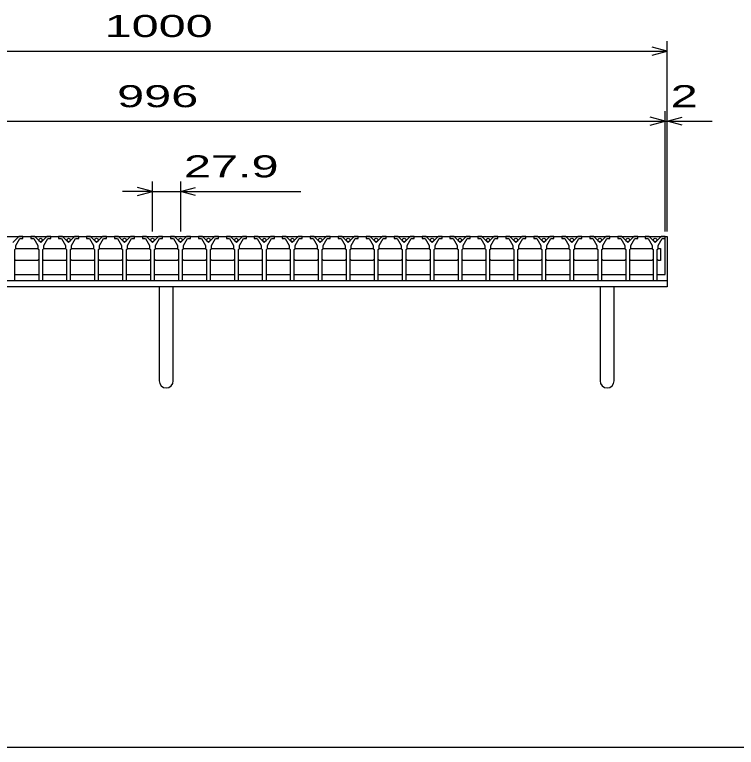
# Model space of a CAD drawing. Units: millimetres, scale not verified. Extents: x -1820 to 1731, y -1282 to 1054.
# Drawn here: x -1072 to -352, y -1146 to -416 of the extents above; entities that cross this region are included whole.
import ezdxf
from ezdxf.enums import TextEntityAlignment as Align

# ---------------------------------------------------------------- set-up
doc = ezdxf.new("R2010")
doc.units = ezdxf.units.MM
doc.header["$LTSCALE"] = 10
for name, color, linetype, lineweight in [('0_2', 150, 'Continuous', 25), ('16', 3, 'Continuous', 25), ('19', 6, 'Continuous', 25), ('22', 2, 'Continuous', 25)]:
    doc.layers.add(name, color=color, linetype=linetype, lineweight=lineweight)
doc.styles.add('ベクトル', font='')
doc.styles.get('ベクトル').set_extended_font_data('ベクトル')

msp = doc.modelspace()

# ---------------------------------------------------------------- linework, layer by layer
at = {"layer": '0_2'}
msp.add_line((1731, -1146.5), (-1729, -1146.5), dxfattribs=at)
at = {"layer": '16'}
for p, q in [((-1419, -637), (-423, -637)), ((-1068.2, -637), (-1074.2, -643)), ((-1071.2, -646), (-1067.2, -639)), ((-1064.2, -637), (-1068.2, -637)), ((-1067.2, -639), (-1064.2, -639)), ((-1064.2, -639), (-1064.2, -637)), ((-1056.3, -637), (-1056.3, -639)), ((-1052.3, -637), (-1056.3, -637)), ((-1056.3, -639), (-1053.3, -639)), ((-1053.3, -639), (-1049.3, -646)), ((-1046.3, -643), (-1052.3, -637)), ((-1040.3, -637), (-1046.3, -643)), ((-1043.3, -646), (-1039.3, -639)), ((-1036.3, -637), (-1040.3, -637)), ((-1039.3, -639), (-1036.3, -639)), ((-1036.3, -639), (-1036.3, -637)), ((-1028.4, -637), (-1028.4, -639)), ((-1024.4, -637), (-1028.4, -637)), ((-1028.4, -639), (-1025.4, -639)), ((-1025.4, -639), (-1021.4, -646)), ((-1018.4, -643), (-1024.4, -637)), ((-1012.4, -637), (-1018.4, -643)), ((-1015.4, -646), (-1011.4, -639)), ((-1008.4, -637), (-1012.4, -637)), ((-1011.4, -639), (-1008.4, -639)), ((-1008.4, -639), (-1008.4, -637)), ((-1000.5, -637), (-1000.5, -639)), ((-996.5, -637), (-1000.5, -637)), ((-1000.5, -639), (-997.5, -639)), ((-997.5, -639), (-993.5, -646)), ((-990.5, -643), (-996.5, -637)), ((-984.5, -637), (-990.5, -643)), ((-987.5, -646), (-983.5, -639)), ((-980.5, -637), (-984.5, -637)), ((-983.5, -639), (-980.5, -639)), ((-980.5, -639), (-980.5, -637)), ((-972.6, -637), (-972.6, -639)), ((-968.6, -637), (-972.6, -637)), ((-972.6, -639), (-969.6, -639)), ((-969.6, -639), (-965.6, -646)), ((-962.6, -643), (-968.6, -637)), ((-956.6, -637), (-962.6, -643)), ((-959.6, -646), (-955.6, -639)), ((-952.6, -637), (-956.6, -637)), ((-955.6, -639), (-952.6, -639)), ((-952.6, -639), (-952.6, -637)), ((-944.7, -637), (-944.7, -639)), ((-940.7, -637), (-944.7, -637)), ((-944.7, -639), (-941.7, -639)), ((-941.7, -639), (-937.7, -646)), ((-934.7, -643), (-940.7, -637)), ((-928.7, -637), (-934.7, -643)), ((-931.7, -646), (-927.7, -639)), ((-924.7, -637), (-928.7, -637)), ((-927.7, -639), (-924.7, -639)), ((-924.7, -639), (-924.7, -637)), ((-916.8, -637), (-916.8, -639)), ((-912.8, -637), (-916.8, -637)), ((-916.8, -639), (-913.8, -639)), ((-913.8, -639), (-909.8, -646)), ((-906.8, -643), (-912.8, -637)), ((-900.8, -637), (-906.8, -643)), ((-903.8, -646), (-899.8, -639)), ((-896.8, -637), (-900.8, -637)), ((-899.8, -639), (-896.8, -639)), ((-896.8, -639), (-896.8, -637)), ((-888.9, -637), (-888.9, -639)), ((-884.9, -637), (-888.9, -637)), ((-888.9, -639), (-885.9, -639)), ((-885.9, -639), (-881.9, -646)), ((-878.9, -643), (-884.9, -637)), ((-872.9, -637), (-878.9, -643)), ((-875.9, -646), (-871.9, -639)), ((-868.9, -637), (-872.9, -637)), ((-871.9, -639), (-868.9, -639)), ((-868.9, -639), (-868.9, -637)), ((-861, -637), (-861, -639)), ((-857, -637), (-861, -637)), ((-861, -639), (-858, -639)), ((-858, -639), (-854, -646)), ((-851, -643), (-857, -637)), ((-845, -637), (-851, -643)), ((-848, -646), (-844, -639)), ((-841, -637), (-845, -637)), ((-844, -639), (-841, -639)), ((-841, -639), (-841, -637)), ((-833.1, -637), (-833.1, -639)), ((-829.1, -637), (-833.1, -637)), ((-833.1, -639), (-830.1, -639)), ((-830.1, -639), (-826.1, -646)), ((-823.1, -643), (-829.1, -637)), ((-817.1, -637), (-823.1, -643)), ((-820.1, -646), (-816.1, -639)), ((-813.1, -637), (-817.1, -637)), ((-816.1, -639), (-813.1, -639)), ((-813.1, -639), (-813.1, -637)), ((-805.2, -637), (-805.2, -639)), ((-801.2, -637), (-805.2, -637)), ((-805.2, -639), (-802.2, -639)), ((-802.2, -639), (-798.2, -646)), ((-795.2, -643), (-801.2, -637)), ((-789.2, -637), (-795.2, -643)), ((-792.2, -646), (-788.2, -639)), ((-785.2, -637), (-789.2, -637)), ((-788.2, -639), (-785.2, -639)), ((-785.2, -639), (-785.2, -637)), ((-777.3, -637), (-777.3, -639)), ((-773.3, -637), (-777.3, -637)), ((-777.3, -639), (-774.3, -639)), ((-774.3, -639), (-770.3, -646)), ((-767.3, -643), (-773.3, -637)), ((-761.3, -637), (-767.3, -643)), ((-764.3, -646), (-760.3, -639)), ((-757.3, -637), (-761.3, -637)), ((-760.3, -639), (-757.3, -639)), ((-757.3, -639), (-757.3, -637)), ((-749.4, -637), (-749.4, -639)), ((-745.4, -637), (-749.4, -637)), ((-749.4, -639), (-746.4, -639)), ((-746.4, -639), (-742.4, -646)), ((-739.4, -643), (-745.4, -637)), ((-733.4, -637), (-739.4, -643)), ((-736.4, -646), (-732.4, -639)), ((-729.4, -637), (-733.4, -637)), ((-732.4, -639), (-729.4, -639)), ((-729.4, -639), (-729.4, -637)), ((-721.5, -637), (-721.5, -639)), ((-717.5, -637), (-721.5, -637)), ((-721.5, -639), (-718.5, -639)), ((-718.5, -639), (-714.5, -646)), ((-711.5, -643), (-717.5, -637)), ((-705.5, -637), (-711.5, -643)), ((-708.5, -646), (-704.5, -639)), ((-701.5, -637), (-705.5, -637)), ((-704.5, -639), (-701.5, -639)), ((-701.5, -639), (-701.5, -637)), ((-693.6, -637), (-693.6, -639)), ((-689.6, -637), (-693.6, -637)), ((-693.6, -639), (-690.6, -639)), ((-690.6, -639), (-686.6, -646)), ((-683.6, -643), (-689.6, -637)), ((-677.6, -637), (-683.6, -643)), ((-680.6, -646), (-676.6, -639)), ((-673.6, -637), (-677.6, -637)), ((-676.6, -639), (-673.6, -639)), ((-673.6, -639), (-673.6, -637)), ((-665.7, -637), (-665.7, -639)), ((-661.7, -637), (-665.7, -637)), ((-665.7, -639), (-662.7, -639)), ((-662.7, -639), (-658.7, -646)), ((-655.7, -643), (-661.7, -637)), ((-649.7, -637), (-655.7, -643)), ((-652.7, -646), (-648.7, -639)), ((-645.7, -637), (-649.7, -637)), ((-648.7, -639), (-645.7, -639)), ((-645.7, -639), (-645.7, -637)), ((-637.8, -637), (-637.8, -639)), ((-633.8, -637), (-637.8, -637)), ((-637.8, -639), (-634.8, -639)), ((-634.8, -639), (-630.8, -646)), ((-627.8, -643), (-633.8, -637)), ((-621.8, -637), (-627.8, -643)), ((-624.8, -646), (-620.8, -639)), ((-617.8, -637), (-621.8, -637)), ((-620.8, -639), (-617.8, -639)), ((-617.8, -639), (-617.8, -637)), ((-609.9, -637), (-609.9, -639)), ((-605.9, -637), (-609.9, -637)), ((-609.9, -639), (-606.9, -639)), ((-606.9, -639), (-602.9, -646)), ((-599.9, -643), (-605.9, -637)), ((-593.9, -637), (-599.9, -643)), ((-596.9, -646), (-592.9, -639)), ((-589.9, -637), (-593.9, -637)), ((-592.9, -639), (-589.9, -639)), ((-589.9, -639), (-589.9, -637)), ((-582, -637), (-582, -639)), ((-578, -637), (-582, -637)), ((-582, -639), (-579, -639)), ((-579, -639), (-575, -646)), ((-572, -643), (-578, -637)), ((-566, -637), (-572, -643)), ((-569, -646), (-565, -639)), ((-562, -637), (-566, -637)), ((-565, -639), (-562, -639)), ((-562, -639), (-562, -637)), ((-554.1, -637), (-554.1, -639)), ((-550.1, -637), (-554.1, -637)), ((-554.1, -639), (-551.1, -639)), ((-551.1, -639), (-547.1, -646)), ((-544.1, -643), (-550.1, -637)), ((-538.1, -637), (-544.1, -643)), ((-541.1, -646), (-537.1, -639)), ((-534.1, -637), (-538.1, -637)), ((-537.1, -639), (-534.1, -639)), ((-534.1, -639), (-534.1, -637)), ((-526.2, -637), (-526.2, -639)), ((-522.2, -637), (-526.2, -637)), ((-526.2, -639), (-523.2, -639)), ((-523.2, -639), (-519.2, -646)), ((-516.2, -643), (-522.2, -637)), ((-510.2, -637), (-516.2, -643)), ((-513.2, -646), (-509.2, -639)), ((-506.2, -637), (-510.2, -637)), ((-509.2, -639), (-506.2, -639)), ((-506.2, -639), (-506.2, -637)), ((-498.3, -637), (-498.3, -639)), ((-494.3, -637), (-498.3, -637)), ((-498.3, -639), (-495.3, -639)), ((-495.3, -639), (-491.3, -646)), ((-488.3, -643), (-494.3, -637)), ((-482.3, -637), (-488.3, -643)), ((-485.3, -646), (-481.3, -639)), ((-478.3, -637), (-482.3, -637)), ((-481.3, -639), (-478.3, -639)), ((-478.3, -639), (-478.3, -637)), ((-470.4, -637), (-470.4, -639)), ((-466.4, -637), (-470.4, -637)), ((-470.4, -639), (-467.4, -639)), ((-467.4, -639), (-463.4, -646)), ((-460.4, -643), (-466.4, -637)), ((-454.4, -637), (-460.4, -643)), ((-457.4, -646), (-453.4, -639)), ((-450.4, -637), (-454.4, -637)), ((-453.4, -639), (-450.4, -639)), ((-450.4, -639), (-450.4, -637)), ((-443, -637), (-443, -639)), ((-439, -637), (-443, -637)), ((-443, -639), (-440, -639)), ((-440, -639), (-436, -646)), ((-433, -643), (-439, -637)), ((-427, -637), (-433, -643)), ((-430, -646), (-426, -639)), ((-423, -637), (-427, -637)), ((-426, -639), (-423, -639)), ((-423, -639), (-423, -637)), ((-423, -675), (-423, -637)), ((-1072.2, -650), (-1071.2, -649)), ((-1072.2, -681), (-1072.2, -650)), ((-1071.95, -650), (-1070.95, -649)), ((-1071.2, -649), (-1071.2, -646)), ((-1070.95, -649), (-1049.55, -649)), ((-1049.55, -649), (-1048.55, -650)), ((-1049.3, -646), (-1049.3, -649)), ((-1049.3, -649), (-1048.3, -650)), ((-1048.3, -650), (-1048.3, -681)), ((-1044.3, -650), (-1043.3, -649)), ((-1044.3, -681), (-1044.3, -650)), ((-1044.05, -650), (-1043.05, -649)), ((-1043.3, -649), (-1043.3, -646)), ((-1043.05, -649), (-1021.65, -649)), ((-1021.65, -649), (-1020.65, -650)), ((-1021.4, -646), (-1021.4, -649)), ((-1021.4, -649), (-1020.4, -650)), ((-1020.4, -650), (-1020.4, -681)), ((-1016.4, -650), (-1015.4, -649)), ((-1016.4, -681), (-1016.4, -650)), ((-1016.15, -650), (-1015.15, -649)), ((-1015.4, -649), (-1015.4, -646)), ((-1015.15, -649), (-993.75, -649)), ((-993.75, -649), (-992.75, -650)), ((-993.5, -646), (-993.5, -649)), ((-993.5, -649), (-992.5, -650)), ((-992.5, -650), (-992.5, -681)), ((-988.5, -650), (-987.5, -649)), ((-988.5, -681), (-988.5, -650)), ((-988.25, -650), (-987.25, -649)), ((-987.5, -649), (-987.5, -646)), ((-987.25, -649), (-965.85, -649)), ((-965.85, -649), (-964.85, -650)), ((-965.6, -646), (-965.6, -649)), ((-965.6, -649), (-964.6, -650)), ((-964.6, -650), (-964.6, -681)), ((-960.6, -650), (-959.6, -649)), ((-960.6, -681), (-960.6, -650)), ((-960.35, -650), (-959.35, -649)), ((-959.6, -649), (-959.6, -646)), ((-959.35, -649), (-937.95, -649)), ((-937.95, -649), (-936.95, -650)), ((-937.7, -646), (-937.7, -649)), ((-937.7, -649), (-936.7, -650)), ((-936.7, -650), (-936.7, -681)), ((-932.7, -650), (-931.7, -649)), ((-932.7, -681), (-932.7, -650)), ((-932.45, -650), (-931.45, -649)), ((-931.7, -649), (-931.7, -646)), ((-931.45, -649), (-910.05, -649)), ((-910.05, -649), (-909.05, -650)), ((-909.8, -646), (-909.8, -649)), ((-909.8, -649), (-908.8, -650)), ((-908.8, -650), (-908.8, -681)), ((-904.8, -650), (-903.8, -649)), ((-904.8, -681), (-904.8, -650)), ((-904.55, -650), (-903.55, -649)), ((-903.8, -649), (-903.8, -646)), ((-903.55, -649), (-882.15, -649)), ((-882.15, -649), (-881.15, -650)), ((-881.9, -646), (-881.9, -649)), ((-881.9, -649), (-880.9, -650)), ((-880.9, -650), (-880.9, -681)), ((-876.9, -650), (-875.9, -649)), ((-876.9, -681), (-876.9, -650)), ((-876.65, -650), (-875.65, -649)), ((-875.9, -649), (-875.9, -646)), ((-875.65, -649), (-854.25, -649)), ((-854.25, -649), (-853.25, -650)), ((-854, -646), (-854, -649)), ((-854, -649), (-853, -650)), ((-853, -650), (-853, -681)), ((-849, -650), (-848, -649)), ((-849, -681), (-849, -650)), ((-848.75, -650), (-847.75, -649)), ((-848, -649), (-848, -646)), ((-847.75, -649), (-826.35, -649)), ((-826.35, -649), (-825.35, -650)), ((-826.1, -646), (-826.1, -649)), ((-826.1, -649), (-825.1, -650)), ((-825.1, -650), (-825.1, -681)), ((-821.1, -650), (-820.1, -649)), ((-821.1, -681), (-821.1, -650)), ((-820.85, -650), (-819.85, -649)), ((-820.1, -649), (-820.1, -646)), ((-819.85, -649), (-798.45, -649)), ((-798.45, -649), (-797.45, -650)), ((-798.2, -646), (-798.2, -649)), ((-798.2, -649), (-797.2, -650)), ((-797.2, -650), (-797.2, -681)), ((-793.2, -650), (-792.2, -649)), ((-793.2, -681), (-793.2, -650)), ((-792.95, -650), (-791.95, -649)), ((-792.2, -649), (-792.2, -646)), ((-791.95, -649), (-770.55, -649)), ((-770.55, -649), (-769.55, -650)), ((-770.3, -646), (-770.3, -649)), ((-770.3, -649), (-769.3, -650)), ((-769.3, -650), (-769.3, -681)), ((-765.3, -650), (-764.3, -649)), ((-765.3, -681), (-765.3, -650)), ((-765.05, -650), (-764.05, -649)), ((-764.3, -649), (-764.3, -646)), ((-764.05, -649), (-742.65, -649)), ((-742.65, -649), (-741.65, -650)), ((-742.4, -646), (-742.4, -649)), ((-742.4, -649), (-741.4, -650)), ((-741.4, -650), (-741.4, -681)), ((-737.4, -650), (-736.4, -649)), ((-737.4, -681), (-737.4, -650)), ((-737.15, -650), (-736.15, -649)), ((-736.4, -649), (-736.4, -646)), ((-736.15, -649), (-714.75, -649)), ((-714.75, -649), (-713.75, -650)), ((-714.5, -646), (-714.5, -649)), ((-714.5, -649), (-713.5, -650)), ((-713.5, -650), (-713.5, -681)), ((-709.5, -650), (-708.5, -649)), ((-709.5, -681), (-709.5, -650)), ((-709.25, -650), (-708.25, -649)), ((-708.5, -649), (-708.5, -646)), ((-708.25, -649), (-686.85, -649)), ((-686.85, -649), (-685.85, -650)), ((-686.6, -646), (-686.6, -649)), ((-686.6, -649), (-685.6, -650)), ((-685.6, -650), (-685.6, -681)), ((-681.6, -650), (-680.6, -649)), ((-681.6, -681), (-681.6, -650)), ((-681.35, -650), (-680.35, -649)), ((-680.6, -649), (-680.6, -646)), ((-680.35, -649), (-658.95, -649)), ((-658.95, -649), (-657.95, -650)), ((-658.7, -646), (-658.7, -649)), ((-658.7, -649), (-657.7, -650)), ((-657.7, -650), (-657.7, -681)), ((-653.7, -650), (-652.7, -649)), ((-653.7, -681), (-653.7, -650)), ((-653.45, -650), (-652.45, -649)), ((-652.7, -649), (-652.7, -646)), ((-652.45, -649), (-631.05, -649)), ((-631.05, -649), (-630.05, -650)), ((-630.8, -646), (-630.8, -649)), ((-630.8, -649), (-629.8, -650)), ((-629.8, -650), (-629.8, -681)), ((-625.8, -650), (-624.8, -649)), ((-625.8, -681), (-625.8, -650)), ((-625.55, -650), (-624.55, -649)), ((-624.8, -649), (-624.8, -646)), ((-624.55, -649), (-603.15, -649)), ((-603.15, -649), (-602.15, -650)), ((-602.9, -646), (-602.9, -649)), ((-602.9, -649), (-601.9, -650)), ((-601.9, -650), (-601.9, -681)), ((-597.9, -650), (-596.9, -649)), ((-597.9, -681), (-597.9, -650)), ((-597.65, -650), (-596.65, -649)), ((-596.9, -649), (-596.9, -646)), ((-596.65, -649), (-575.25, -649)), ((-575.25, -649), (-574.25, -650)), ((-575, -646), (-575, -649)), ((-575, -649), (-574, -650)), ((-574, -650), (-574, -681)), ((-570, -650), (-569, -649)), ((-570, -681), (-570, -650)), ((-569.75, -650), (-568.75, -649)), ((-569, -649), (-569, -646)), ((-568.75, -649), (-547.35, -649)), ((-547.35, -649), (-546.35, -650)), ((-547.1, -646), (-547.1, -649)), ((-547.1, -649), (-546.1, -650)), ((-546.1, -650), (-546.1, -681)), ((-542.1, -650), (-541.1, -649)), ((-542.1, -681), (-542.1, -650)), ((-541.85, -650), (-540.85, -649)), ((-541.1, -649), (-541.1, -646)), ((-540.85, -649), (-519.45, -649)), ((-519.45, -649), (-518.45, -650)), ((-519.2, -646), (-519.2, -649)), ((-519.2, -649), (-518.2, -650)), ((-518.2, -650), (-518.2, -681)), ((-514.2, -650), (-513.2, -649)), ((-514.2, -681), (-514.2, -650)), ((-513.95, -650), (-512.95, -649)), ((-513.2, -649), (-513.2, -646)), ((-512.95, -649), (-491.55, -649)), ((-491.55, -649), (-490.55, -650)), ((-491.3, -646), (-491.3, -649)), ((-491.3, -649), (-490.3, -650)), ((-490.3, -650), (-490.3, -681)), ((-486.3, -650), (-485.3, -649)), ((-486.3, -681), (-486.3, -650)), ((-486.05, -650), (-485.05, -649)), ((-485.3, -649), (-485.3, -646)), ((-485.05, -649), (-463.65, -649)), ((-463.65, -649), (-462.65, -650)), ((-463.4, -646), (-463.4, -649)), ((-463.4, -649), (-462.4, -650)), ((-462.4, -650), (-462.4, -681)), ((-458.4, -650), (-457.4, -649)), ((-458.4, -681), (-458.4, -650)), ((-458.15, -650), (-457.15, -649)), ((-457.4, -649), (-457.4, -646)), ((-457.15, -649), (-436.25, -649)), ((-436.25, -649), (-435.25, -650)), ((-436, -646), (-436, -649)), ((-436, -649), (-435, -650)), ((-435, -650), (-435, -681)), ((-431, -650), (-430, -649)), ((-431, -681), (-431, -650)), ((-430.75, -650), (-429.75, -649)), ((-430, -649), (-430, -646)), ((-429.75, -649), (-427.75, -649)), ((-427.75, -649), (-427.75, -661)), ((-1070.95, -661), (-1071.95, -660)), ((-1049.55, -661), (-1070.95, -661)), ((-1048.55, -660), (-1049.55, -661)), ((-1043.05, -661), (-1044.05, -660)), ((-1021.65, -661), (-1043.05, -661)), ((-1020.65, -660), (-1021.65, -661)), ((-1015.15, -661), (-1016.15, -660)), ((-993.75, -661), (-1015.15, -661)), ((-992.75, -660), (-993.75, -661)), ((-987.25, -661), (-988.25, -660)), ((-965.85, -661), (-987.25, -661)), ((-964.85, -660), (-965.85, -661)), ((-959.35, -661), (-960.35, -660)), ((-937.95, -661), (-959.35, -661)), ((-936.95, -660), (-937.95, -661)), ((-931.45, -661), (-932.45, -660)), ((-910.05, -661), (-931.45, -661)), ((-909.05, -660), (-910.05, -661)), ((-903.55, -661), (-904.55, -660)), ((-882.15, -661), (-903.55, -661)), ((-881.15, -660), (-882.15, -661)), ((-875.65, -661), (-876.65, -660)), ((-854.25, -661), (-875.65, -661)), ((-853.25, -660), (-854.25, -661)), ((-847.75, -661), (-848.75, -660)), ((-826.35, -661), (-847.75, -661)), ((-825.35, -660), (-826.35, -661)), ((-819.85, -661), (-820.85, -660)), ((-798.45, -661), (-819.85, -661)), ((-797.45, -660), (-798.45, -661)), ((-791.95, -661), (-792.95, -660)), ((-770.55, -661), (-791.95, -661)), ((-769.55, -660), (-770.55, -661)), ((-764.05, -661), (-765.05, -660)), ((-742.65, -661), (-764.05, -661)), ((-741.65, -660), (-742.65, -661)), ((-736.15, -661), (-737.15, -660)), ((-714.75, -661), (-736.15, -661)), ((-713.75, -660), (-714.75, -661)), ((-708.25, -661), (-709.25, -660)), ((-686.85, -661), (-708.25, -661)), ((-685.85, -660), (-686.85, -661)), ((-680.35, -661), (-681.35, -660)), ((-658.95, -661), (-680.35, -661)), ((-657.95, -660), (-658.95, -661)), ((-652.45, -661), (-653.45, -660)), ((-631.05, -661), (-652.45, -661)), ((-630.05, -660), (-631.05, -661)), ((-624.55, -661), (-625.55, -660)), ((-603.15, -661), (-624.55, -661)), ((-602.15, -660), (-603.15, -661)), ((-596.65, -661), (-597.65, -660)), ((-575.25, -661), (-596.65, -661)), ((-574.25, -660), (-575.25, -661)), ((-568.75, -661), (-569.75, -660)), ((-547.35, -661), (-568.75, -661)), ((-546.35, -660), (-547.35, -661)), ((-540.85, -661), (-541.85, -660)), ((-519.45, -661), (-540.85, -661)), ((-518.45, -660), (-519.45, -661)), ((-512.95, -661), (-513.95, -660)), ((-491.55, -661), (-512.95, -661)), ((-490.55, -660), (-491.55, -661)), ((-485.05, -661), (-486.05, -660)), ((-463.65, -661), (-485.05, -661)), ((-462.65, -660), (-463.65, -661)), ((-457.15, -661), (-458.15, -660)), ((-436.25, -661), (-457.15, -661)), ((-435.25, -660), (-436.25, -661)), ((-429.75, -661), (-430.75, -660)), ((-427.75, -661), (-429.75, -661)), ((-1071.95, -675), (-1048.55, -675)), ((-1044.05, -675), (-1020.65, -675)), ((-1016.15, -675), (-992.75, -675)), ((-988.25, -675), (-964.85, -675)), ((-960.35, -675), (-936.95, -675)), ((-932.45, -675), (-909.05, -675)), ((-904.55, -675), (-881.15, -675)), ((-876.65, -675), (-853.25, -675)), ((-848.75, -675), (-825.35, -675)), ((-820.85, -675), (-797.45, -675)), ((-792.95, -675), (-769.55, -675)), ((-765.05, -675), (-741.65, -675)), ((-737.15, -675), (-713.75, -675)), ((-709.25, -675), (-685.85, -675)), ((-681.35, -675), (-657.95, -675)), ((-653.45, -675), (-630.05, -675)), ((-625.55, -675), (-602.15, -675)), ((-597.65, -675), (-574.25, -675)), ((-569.75, -675), (-546.35, -675)), ((-541.85, -675), (-518.45, -675)), ((-513.95, -675), (-490.55, -675)), ((-486.05, -675), (-462.65, -675)), ((-458.15, -675), (-435.25, -675)), ((-430.75, -675), (-423, -675)), ((-1076.2, -681), (-1072.2, -681)), ((-1048.3, -681), (-1044.3, -681)), ((-1020.4, -681), (-1016.4, -681)), ((-992.5, -681), (-988.5, -681)), ((-964.6, -681), (-960.6, -681)), ((-936.7, -681), (-932.7, -681)), ((-908.8, -681), (-904.8, -681)), ((-880.9, -681), (-876.9, -681)), ((-853, -681), (-849, -681)), ((-825.1, -681), (-821.1, -681)), ((-797.2, -681), (-793.2, -681)), ((-769.3, -681), (-765.3, -681)), ((-741.4, -681), (-737.4, -681)), ((-713.5, -681), (-709.5, -681)), ((-685.6, -681), (-681.6, -681)), ((-657.7, -681), (-653.7, -681)), ((-629.8, -681), (-625.8, -681)), ((-601.9, -681), (-597.9, -681)), ((-574, -681), (-570, -681)), ((-546.1, -681), (-542.1, -681)), ((-518.2, -681), (-514.2, -681)), ((-490.3, -681), (-486.3, -681)), ((-462.4, -681), (-458.4, -681)), ((-435, -681), (-431, -681))]:
    msp.add_line(p, q, dxfattribs=at)
for centre in [(-1046.3, -640.5), (-1018.4, -640.5), (-990.5, -640.5), (-962.6, -640.5), (-934.7, -640.5), (-906.8, -640.5), (-878.9, -640.5), (-851, -640.5), (-823.1, -640.5), (-795.2, -640.5), (-767.3, -640.5), (-739.4, -640.5), (-711.5, -640.5), (-683.6, -640.5), (-655.7, -640.5), (-627.8, -640.5), (-599.9, -640.5), (-572, -640.5), (-544.1, -640.5), (-516.2, -640.5), (-488.3, -640.5), (-460.4, -640.5), (-433, -640.5)]:
    msp.add_circle(centre, 1.8, dxfattribs=at)
at = {"layer": '19'}
for p, q in [((-423, -637), (-421, -637)), ((-421, -637), (-421, -681)), ((-1421, -681), (-421, -681)), ((-421, -681), (-421, -687)), ((-421, -687), (-1421, -687)), ((-928, -687), (-928, -781)), ((-914, -781), (-914, -687)), ((-488, -687), (-488, -781)), ((-474, -781), (-474, -687))]:
    msp.add_line(p, q, dxfattribs=at)
for centre in [(-921, -781), (-481, -781)]:
    msp.add_arc(centre, 7, 180, 0, dxfattribs=at)
at = {"layer": '22', "color": 4}
for p, q in [((-421, -632), (-421, -442)), ((-1421, -452), (-421, -452)), ((-421, -452), (-436, -448)), ((-436, -456), (-421, -452)), ((-423, -522), (-438, -518)), ((-423, -632), (-423, -512)), ((-421, -632), (-421, -512)), ((-421, -522), (-406, -518)), ((-1419, -522), (-423, -522)), ((-438, -526), (-423, -522)), ((-423, -522), (-421, -522)), ((-406, -526), (-421, -522)), ((-421, -522), (-376, -522)), ((-934.7, -632), (-934.7, -582)), ((-906.8, -582), (-906.8, -632)), ((-934.7, -592), (-949.7, -588)), ((-906.8, -592), (-891.8, -588)), ((-934.7, -592), (-964.7, -592)), ((-949.7, -596), (-934.7, -592)), ((-934.7, -592), (-906.8, -592)), ((-891.8, -596), (-906.8, -592)), ((-906.8, -592), (-786.8, -592))]:
    msp.add_line(p, q, dxfattribs=at)

# ---------------------------------------------------------------- texts
at = {"layer": '22', "style": 'ベクトル', "width": 1.65}
for s, p in [(' 1000 ', (-996, -427)), (' 996 ', (-983.5, -497)), (' 2 ', (-431, -497)), (' 27.9 ', (-916.8, -567))]:
    msp.add_text(s, height=21.99, dxfattribs=at).set_placement(p, align=Align.MIDDLE_LEFT)

doc.saveas('drawing.dxf')
